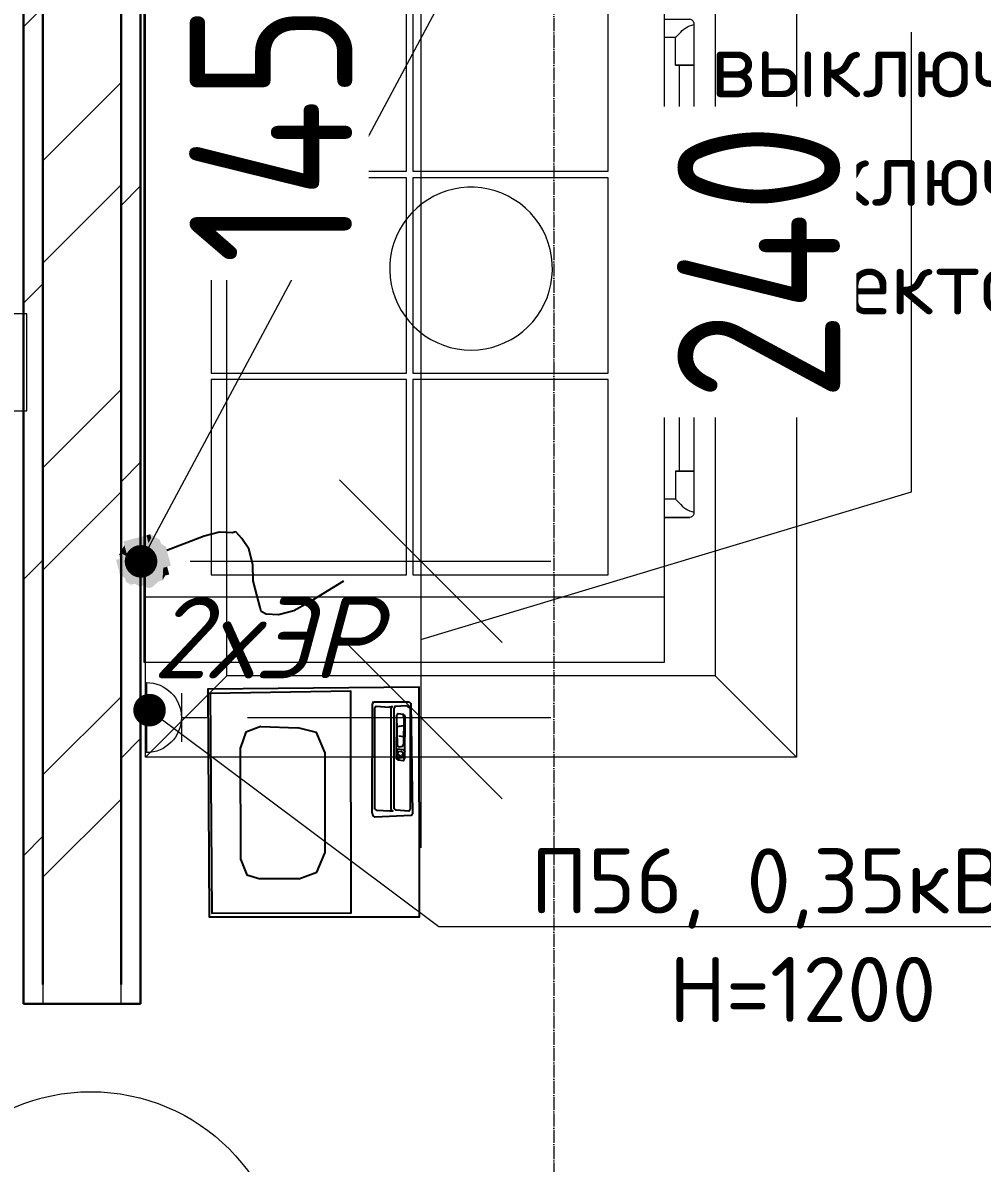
# Model space of a CAD drawing. Header units: millimetres. Extents: x -215207 to 92095, y -30385 to 123050.
# Drawn here: x -21608 to -20135, y 32076 to 33827 of the extents above; entities that cross this region are included whole.
import ezdxf
from ezdxf import colors
from ezdxf.entities.mleader import LeaderData, LeaderLine
from ezdxf.enums import TextEntityAlignment as Align
from ezdxf.math import Vec2, Vec3

# ---------------------------------------------------------------- set-up
doc = ezdxf.new("R2010")
doc.units = ezdxf.units.MM
doc.linetypes.add('ADSK_Линия сетки', pattern=[25, 20, -2.5, 0, -2.5])
doc.linetypes.add('SPLOSHNAY', pattern=[20, 10, 10])
for name, color, linetype, lineweight in [('TX RO', 30, 'Continuous', 9), ('Атрибут', 250, 'Continuous', 5), ('ДОНМ_ТХ_(ОВ)', 190, 'Continuous', 20), ('Марки помещений', 7, 'Continuous', 20), ('Оборудование пищеблок', 7, 'Continuous', 9), ('Оборудование стерилизационной_цокольный этаж', 250, 'Continuous', 0), ('Оси', 7, 'Continuous', 9), ('Стены разрез', 7, 'Continuous', 30), ('Стены штриховка', 7, 'Continuous', 9)]:
    doc.layers.add(name, color=color, linetype=linetype, lineweight=lineweight)
doc.layers.add('ТХ Подключения', color=10, linetype='SPLOSHNAY')
doc.layers.add('ТХ_ПД_ЭО (все электрическое оборудование - кроме вытяжных зонтов)', color=20, linetype='Continuous')
doc.layers.add('ТХ Подключения ЭОМ', color=7, linetype='Continuous', lineweight=18, true_color=0x003efa)
doc.layers.add('тх размеры розетки', color=7, linetype='Continuous', true_color=0xe91640)
doc.styles.add('ISOCPEUR', font='isocpeur.ttf', dxfattribs={"width": 0.9, "height": 270})
doc.styles.add('TX Text.Base', font='calibril.ttf', dxfattribs={"height": 250})
doc.styles.add('ГОСТ 2.304', font='CS_Gost2304.shx')
doc.styles.add('Номер', font='times.ttf', dxfattribs={"height": 150})
doc.styles.add('Розетки', font='isocpeui.ttf', dxfattribs={"height": 125})
doc.dimstyles.new('СПДС', dxfattribs={"dimscale": 100, "dimtxt": 2.5, "dimasz": 2.5, "dimexe": 2, "dimexo": 0.625, "dimgap": 1, "dimtad": 1, "dimdec": 0, "dimtxsty": 'ГОСТ 2.304', "dimblk": 'OBLIQUE', "dimblk1": 'OBLIQUE', "dimblk2": 'OBLIQUE', "dimcen": 2.5, "dimdle": 2, "dimadec": 0, "dimazin": 2, "dimtfac": 0.75, "dimtdec": 4, "dimtmove": 1, "dimatfit": 3, "dimfxl": 0, "dimtolj": 1, "dimarcsym": 0})
pattern_1 = [(45, (-45356.5, 7949.98), (-212.132, 212.132), [])]

# ---------------------------------------------------------------- blocks, each defined once
blk = doc.blocks.new('ЭР1')
at = {"color": 0}
for p, q in [((468830.6, 51503), (468830.6, 51395.4)), ((468776.8, 51486.8), (468776.8, 51449.2)), ((468776.8, 51449.2), (468737.7, 51449.2)), ((468776.8, 51449.2), (468776.8, 51411.7))]:
    blk.add_line(p, q, dxfattribs=at)
blk.add_arc((468830.6, 51449.2), 53.8, 90, 270, dxfattribs=at)
at = {"layer": 'TX RO', "ltscale": 100, "style": 'Номер', "flags": 8}
blk.add_attdef('RO_RAM_001', (466396.1, 51417.4), '', height=420, rotation=180, dxfattribs=at)
blk = doc.blocks.new('el-kab-sv-tx')
at = {"color": 0}
blk.add_lwpolyline([(0.762, 1.99), (0.889, 1.567), (0.931, 1.397), (0.931, 1.228), (0.889, 1.101), (0.847, 1.058), (0.804, 1.058), (0.677, 1.058), (0.508, 1.058), (0.339, 1.101), (0.169, 1.101), (0.042, 1.058), (-0.042, 1.016), (-0.042, 0.974), (-0.085, 0.847), (-0.085, 0.677), (-0.042, 0.254)], dxfattribs=at)
at = {"color": 0, "transparency": 33554559}
for points in [[(-0.085, 0.254), (0.127, 0.212), (-0.127, 0.212)], [(-0.042, 0.254), (0.085, 0.254), (-0.085, 0.254)], [(0.127, 0.254), (0.127, 0.254), (-0.085, 0.254)], [(0.127, 0.254), (-0.085, 0.254), (0.085, 0.254)], [(0.127, 0.254), (-0.085, 0.254), (0.127, 0.212)], [(0, 0.254), (0.042, 0.254), (-0.042, 0.254)], [(-0.042, 0.254), (0.042, 0.254), (0.042, 0.254)], [(0.042, 0.254), (-0.042, 0.254), (0.085, 0.254)], [(-0.212, 0.169), (0.085, 0.127), (-0.254, 0.127)], [(-0.254, 0.127), (-0.212, 0.127), (-0.212, 0.127)], [(-0.212, 0.127), (-0.254, 0.127), (-0.169, 0.085)], [(-0.254, 0.127), (-0.169, 0.085), (-0.254, 0.085)], [(0.085, 0.127), (-0.254, 0.127), (0.042, 0)], [(-0.254, 0.127), (0.042, 0), (-0.042, 0)], [(-0.169, 0.212), (0.127, 0.169), (-0.212, 0.169)], [(0.127, 0.169), (-0.212, 0.169), (0.085, 0.127)], [(-0.127, 0.212), (0.127, 0.212), (-0.169, 0.212)], [(0.127, 0.212), (-0.169, 0.212), (0.127, 0.169)], [(0.169, 0.212), (0.169, 0.212), (-0.127, 0.212)], [(0.169, 0.212), (-0.127, 0.212), (0.127, 0.212)], [(-0.127, 0.212), (0.169, 0.212), (0.127, 0.212)], [(0.085, 0.127), (0.254, 0.085), (0.042, 0.085)], [(0.127, 0.169), (0.254, 0.127), (0.085, 0.127)], [(0.254, 0.127), (0.085, 0.127), (0.254, 0.085)], [(0.169, 0.212), (0.127, 0.212), (0.127, 0.212)], [(0.212, 0.212), (0.212, 0.212), (0.127, 0.212)], [(0.212, 0.212), (0.127, 0.212), (0.169, 0.212)], [(0.212, 0.212), (0.127, 0.212), (0.212, 0.169)], [(0.127, 0.212), (0.212, 0.169), (0.127, 0.169)], [(0.212, 0.169), (0.127, 0.169), (0.254, 0.127)], [(-0.169, 0.085), (-0.254, 0.085), (-0.085, 0.042)], [(-0.254, 0.085), (-0.085, 0.042), (-0.254, 0.042)], [(-0.085, 0.042), (-0.254, 0.042), (-0.042, 0)], [(-0.254, 0.042), (-0.042, 0), (-0.254, 0)], [(-0.254, 0), (0, 0), (0, 0)], [(0, 0), (0, 0), (-0.254, 0)], [(0, 0), (-0.254, 0), (0, -0.042)], [(-0.254, 0), (0, -0.042), (-0.254, -0.042)], [(0.042, 0), (0.296, -0.042), (0, -0.042)], [(0.254, 0.085), (0.042, 0.085), (0.296, 0)], [(0.042, 0.085), (0.296, 0), (0.042, 0)], [(0.296, 0), (0.042, 0), (0.296, -0.042)], [(0, -0.042), (-0.254, -0.042), (-0.042, -0.085)], [(-0.254, -0.042), (-0.042, -0.085), (-0.254, -0.085)], [(-0.042, -0.085), (-0.254, -0.085), (-0.085, -0.169)], [(-0.254, -0.085), (-0.085, -0.169), (-0.254, -0.169)], [(-0.042, -0.085), (0.254, -0.127), (-0.085, -0.127)], [(0, -0.042), (0.254, -0.085), (-0.042, -0.085)], [(0.254, -0.085), (-0.042, -0.085), (0.254, -0.127)], [(0.296, -0.042), (0, -0.042), (0.254, -0.085)], [(-0.254, -0.169), (-0.085, -0.169), (-0.212, -0.169)], [(-0.085, -0.169), (-0.212, -0.169), (-0.127, -0.212)], [(-0.212, -0.169), (-0.127, -0.212), (-0.169, -0.212)], [(-0.127, -0.254), (-0.127, -0.254), (-0.169, -0.212)], [(-0.127, -0.254), (-0.169, -0.212), (-0.127, -0.212)], [(-0.085, -0.169), (0.212, -0.212), (-0.127, -0.212)], [(0.212, -0.212), (-0.127, -0.212), (0.169, -0.254)], [(-0.127, -0.212), (0.169, -0.254), (-0.127, -0.254)], [(0.254, -0.127), (-0.085, -0.127), (0.212, -0.169)], [(-0.085, -0.127), (0.212, -0.169), (-0.085, -0.169)], [(0.212, -0.169), (-0.085, -0.169), (0.212, -0.212)], [(-0.127, -0.254), (0.169, -0.254), (0.169, -0.254)], [(0.169, -0.254), (0.169, -0.254), (-0.127, -0.254)], [(0.169, -0.254), (-0.127, -0.254), (0.127, -0.254)], [(-0.127, -0.254), (0.127, -0.254), (-0.085, -0.254)], [(0.127, -0.254), (-0.085, -0.254), (0.085, -0.296)], [(-0.085, -0.254), (0.085, -0.296), (-0.085, -0.296)], [(0.085, -0.296), (-0.085, -0.296), (0.042, -0.296)], [(-0.085, -0.296), (0.042, -0.296), (-0.042, -0.296)], [(0.042, -0.296), (-0.042, -0.296), (0, -0.296)], [(-0.042, -0.296), (0.042, -0.296), (0.042, -0.296)], [(0.042, -0.296), (0.042, -0.296), (-0.042, -0.296)]]:
    blk.add_solid(points, dxfattribs=at)
blk = doc.blocks.new('автомат Э')
at = {"ltscale": 10}
h = blk.add_hatch(color=1, dxfattribs=at)
h.dxf.hatch_style = 1
h.paths.add_polyline_path([(5927.4, -9966.8), (6075.9, -9966.8), (6075.9, -10023.9), (5927.4, -10023.9)])
blk.add_lwpolyline([(5927.4, -9909.8), (6075.9, -9909.8), (6075.9, -10023.9), (5927.4, -10023.9)], close=True)
blk.add_lwpolyline([(5927.4, -9966.8), (6075.9, -9966.8), (6075.9, -10023.9), (5927.4, -10023.9)], close=True, dxfattribs=at)
blk = doc.blocks.new('Плита 6 конфорок')
at = {"layer": 'Оборудование пищеблок', "color": 217, "true_color": 0x93278f}
for points in [[(165891.2, -324681.5, 0.332973), (165886.3, -324688.4)], [(165914.4, -324710), (165908.8, -324703.9, -0.180162), (165894.4, -324681.5)], [(166260.8, -324710), (166266.5, -324703.9, 0.180162), (166280.8, -324681.5)], [(166284.1, -324681.5, -0.332973), (166288.9, -324688.4)], [(166439.7, -324681.5, 0.332973), (166434.8, -324688.4)], [(166462.9, -324710), (166457.3, -324703.9, -0.180162), (166443, -324681.5)], [(166623.1, -324710), (166628.8, -324703.9, 0.180162), (166643.1, -324681.5)], [(166646.4, -324681.5, -0.332973), (166651.2, -324688.4)]]:
    blk.add_lwpolyline(points, format="xyb", dxfattribs=at)
for points in [[(165886.3, -324687.9), (165886.3, -324726.5)], [(165886.3, -324726.5), (165886.3, -324687.9)], [(166284.1, -324681.5), (165891.2, -324681.5)], [(165957.1, -324710), (165957.1, -324681.5), (165957.1, -324710), (165914.4, -324710), (165908.8, -324703.9), (165914.4, -324710), (165914.4, -324726.5)], [(166218.2, -324710), (166218.2, -324681.5), (166218.2, -324710), (166260.8, -324710), (166266.5, -324703.9), (166260.8, -324710), (166260.8, -324726.5)], [(166288.9, -324726.5), (166288.9, -324687.9)], [(166434.8, -324687.9), (166434.8, -324726.5)], [(166434.8, -324687.9), (166434.8, -324726.5)], [(166434.8, -324726.5), (166434.8, -324687.9)], [(166646.4, -324681.5), (166439.7, -324681.5)], [(166505.6, -324710), (166505.6, -324681.5), (166505.6, -324710), (166462.9, -324710), (166457.3, -324703.9), (166462.9, -324710), (166462.9, -324726.5)], [(166580.5, -324710), (166580.5, -324681.5), (166580.5, -324710), (166623.1, -324710), (166628.8, -324703.9), (166623.1, -324710), (166623.1, -324726.5)], [(166651.2, -324726.5), (166651.2, -324687.9)], [(166218.2, -324703.9), (165957.1, -324703.9)], [(166580.5, -324703.9), (166505.6, -324703.9)]]:
    blk.add_lwpolyline(points, dxfattribs=at)
for points in [[(165664.1, -324726.5), (166864.1, -324726.5), (166864.1, -325526.5), (165664.1, -325526.5)], [(165764.1, -324726.5), (166764.1, -324726.5), (166764.1, -325526.5), (165764.1, -325526.5)], [(165797.9, -324813.1), (166097.9, -324813.1), (166097.9, -325113.1), (165797.9, -325113.1)], [(166107.9, -324813.1), (166407.9, -324813.1), (166407.9, -325113.1), (166107.9, -325113.1)], [(166417.9, -324813.1), (166717.9, -324813.1), (166717.9, -325113.1), (166417.9, -325113.1)], [(165797.9, -325123.1), (166097.9, -325123.1), (166097.9, -325423.1), (165797.9, -325423.1)], [(166107.9, -325123.1), (166407.9, -325123.1), (166407.9, -325423.1), (166107.9, -325423.1)], [(166417.9, -325123.1), (166717.9, -325123.1), (166717.9, -325423.1), (166417.9, -325423.1)]]:
    blk.add_lwpolyline(points, close=True, dxfattribs=at)
at = {"layer": 'Атрибут', "style": 'ISOCPEUR', "width": 0.85}
blk.add_attdef('№_ПОЗИЦИИ', text='', height=150, dxfattribs=at).set_placement((167813.3, -325228.9), align=Align.MIDDLE_CENTER)
blk = doc.blocks.new('весы настольныеМАССА-К МК-32.2-А21')
at = {"layer": 'ТХ_ПД_ЭО (все электрическое оборудование - кроме вытяжных зонтов)', "linetype": 'ByBlock', "lineweight": -2}
for points in [[(0, -323), (-352.5, -322.7), (-349.7, 2.2), (0, 0), (0, -323), (0, -323)], [(-6.3, -218.3), (-346.4, -217.8), (-342.9, -1.4), (-5.6, -3.9), (-6.3, -218.3), (-6.3, -218.3)], [(-292.5, -79.3), (-283.5, -56.2), (-259.9, -48.1)], [(-87.5, -48.7), (-259.9, -48.1)], [(-87.5, -48.7), (-64.4, -57.7), (-58.2, -78.5)], [(-292.5, -79.3), (-290.2, -136.4)], [(-58.7, -137.6), (-58.2, -78.5)], [(-253, -177.5), (-282.9, -164.8), (-290.2, -136.4)], [(-58.7, -137.6), (-68.5, -165.5), (-97.7, -177.6)], [(-253, -177.5), (-97.7, -177.6)], [(-330.3, -252.6), (-327.5, -250.7)], [(-330.3, -252.6), (-330, -306.9)], [(-159.9, -250.5), (-327.5, -250.7)], [(-323.6, -256.3), (-320.8, -254.3)], [(-323.6, -256.3), (-322.2, -276.3)], [(-165.5, -254.5), (-320.8, -254.3)], [(-165.5, -254.5), (-163.5, -257.3)], [(-162.1, -277.3), (-163.5, -257.3)], [(-159.9, -250.5), (-155.1, -251.4), (-153.1, -254.2)], [(-155.6, -310.4), (-153.1, -254.2)], [(-320.2, -279.1), (-323, -281), (-322.2, -276.3)], [(-320.2, -279.1), (-164.9, -279.2)], [(-162.1, -277.3), (-162.9, -282), (-164.9, -279.2)], [(-323.8, -285.8), (-324.4, -303)], [(-323.8, -285.8), (-321, -283.9)], [(-165.7, -284), (-321, -283.9)], [(-312.3, -290.3), (-309.5, -288.4)], [(-312.3, -290.3), (-309.5, -288.4)], [(-312.3, -290.3), (-311.2, -297.9)], [(-312.3, -290.3), (-311.2, -297.9)], [(-242.8, -287.7), (-309.5, -288.4)], [(-262.8, -289.2), (-309.5, -288.4)], [(-292.3, -288.9), (-294, -298.5)], [(-278, -291.4), (-276.8, -299)], [(-261.7, -296.7), (-264.5, -298.7)], [(-262.8, -289.2), (-260.8, -292)], [(-261.7, -296.7), (-260.8, -292)], [(-258, -290), (-255.2, -288)], [(-258, -290), (-256.9, -297.6)], [(-254.9, -300.4), (-256.9, -297.6)], [(-245.6, -289.7), (-255.2, -288)], [(-254.9, -300.4), (-244.5, -297.3)], [(-254.1, -295.6), (-253.2, -290.8), (-250.4, -288.9), (-248.4, -291.7), (-246.5, -294.5), (-247.3, -299.3), (-249.3, -296.5), (-252.1, -298.4), (-254.1, -295.6), (-254.1, -295.6)], [(-245.6, -289.7), (-242.8, -287.7), (-243.7, -292.5)], [(-244.5, -297.3), (-243.7, -292.5)], [(-244.5, -297.3), (-242.5, -300.1)], [(-242.8, -287.7), (-240.8, -290.5)], [(-239.7, -298.1), (-240.8, -290.5)], [(-165.7, -284), (-163.8, -286.8)], [(-162.3, -306.8), (-163.8, -286.8)], [(-328, -309.7), (-330, -306.9)], [(-328, -309.7), (-158.4, -312.4)], [(-320.4, -308.6), (-322.4, -305.8), (-324.4, -303)], [(-320.4, -308.6), (-165.2, -308.8)], [(-309.2, -300.7), (-311.2, -297.9)], [(-306.4, -298.8), (-311.2, -297.9)], [(-309.2, -300.7), (-242.5, -300.1)], [(-306.4, -298.8), (-264.5, -298.7)], [(-239.7, -298.1), (-242.5, -300.1)], [(-162.3, -306.8), (-165.2, -308.8)], [(-155.6, -310.4), (-158.4, -312.4)]]:
    blk.add_lwpolyline(points, dxfattribs=at)
blk = doc.blocks.new('*U335')
blk.add_lwpolyline([(125, 875), (1375, 875), (1375, 125), (125, 125)], close=True)
blk.add_lwpolyline([(875, 500), (874.5, 510.7), (873.2, 521.4), (870.9, 531.9), (867.7, 542.2), (863.6, 552.1), (858.7, 561.7), (853, 570.8), (846.5, 579.4), (839.3, 587.4), (831.5, 594.8), (823, 601.4), (814, 607.3), (804.6, 612.5), (794.7, 616.7), (784.5, 620.1), (774.1, 622.7), (763.4, 624.3), (752.7, 625), (741.9, 624.7), (731.2, 623.6), (720.7, 621.5), (710.4, 618.5), (700.3, 614.7), (690.6, 610), (681.4, 604.5), (672.7, 598.2), (664.5, 591.2), (657, 583.5), (650.2, 575.2), (644.1, 566.3), (638.7, 557), (634.3, 547.2), (630.6, 537.1), (627.9, 526.7), (626, 516.1), (625.1, 505.4), (625.1, 494.6), (626, 483.9), (627.9, 473.3), (630.6, 462.9), (634.3, 452.8), (638.7, 443), (644.1, 433.7), (650.2, 424.8), (657, 416.5), (664.5, 408.8), (672.7, 401.8), (681.4, 395.5), (690.6, 390), (700.3, 385.3), (710.4, 381.5), (720.7, 378.5), (731.2, 376.4), (741.9, 375.3), (752.7, 375), (763.4, 375.7), (774.1, 377.3), (784.5, 379.9), (794.7, 383.3), (804.6, 387.5), (814, 392.7), (823, 398.6), (831.5, 405.2), (839.3, 412.6), (846.5, 420.6), (853, 429.2), (858.7, 438.3), (863.6, 447.9), (867.7, 457.8), (870.9, 468.1), (873.2, 478.6), (874.5, 489.3), (875, 500)])
at = {"layer": 'Оборудование пищеблок', "color": 0, "linetype": 'ByBlock', "lineweight": -2}
for points in [[(0, 1000), (125, 875)], [(1375, 875), (1500, 1000)], [(0, 0), (125, 125)], [(1375, 125), (1500, 0)]]:
    blk.add_lwpolyline(points, dxfattribs=at)
blk.add_lwpolyline([(0, 1000), (1500, 1000), (1500, 0), (0, 0)], close=True, dxfattribs=at)
blk = doc.blocks.new('ADSK_Марка_Помещение_ОдноЗначение_Номер - Номер-462100-План 1 этажа смеж')
at = {"layer": 'Марки помещений'}
blk.add_circle((0, 0), 3, dxfattribs=at)
blk = doc.blocks.new('_Dot')
at = {"color": 0, "linetype": 'ByBlock', "lineweight": -2}
blk.add_line((-0.5, 0), (-1, 0), dxfattribs=at)
at = {"color": 0, "linetype": 'ByBlock', "const_width": 0.5}
blk.add_lwpolyline([(-0.25, 0, 1), (0.25, 0, 1)], format="xyb", close=True, dxfattribs=at)
blk = doc.blocks.new('_Oblique')
at = {"color": 0, "linetype": 'ByBlock', "lineweight": -2}
blk.add_line((-0.5, -0.5), (0.5, 0.5), dxfattribs=at)
blk = doc.blocks.new('*D540')
at = {"layer": 'Defpoints', "color": 0, "ltscale": 100, "transparency": 16777216}
for p in [(-21313.4, 34449.9), (-21413.6, 33000), (-20997.1, 33000)]:
    blk.add_point(p, dxfattribs=at)
at = {"layer": 'тх размеры розетки', "color": 0, "lineweight": 9, "ltscale": 100, "transparency": 16777216}
for p, q in [((-20997.1, 34649.9), (-20997.1, 32800)), ((-21250.9, 34449.9), (-20797.1, 34449.9)), ((-21351.1, 33000), (-20797.1, 33000))]:
    blk.add_line(p, q, dxfattribs=at)
at = {"layer": 'тх размеры розетки', "color": 0, "lineweight": 9, "ltscale": 100, "transparency": 16777216, "xscale": 250, "yscale": 250, "zscale": 250}
for p, rotation in [((-20997.1, 34449.9), 90), ((-20997.1, 33000), 270)]:
    blk.add_blockref('_Oblique', p, dxfattribs=dict(at, rotation=rotation))
at = {"layer": 'тх размеры розетки', "color": 0, "ltscale": 100, "transparency": 16777216, "insert": (-21227.2, 33724.9), "char_height": 250, "attachment_point": 5, "rotation": 90, "style": 'ГОСТ 2.304', "bg_fill": 3, "box_fill_scale": 1.1, "bg_fill_color": 256, "bg_fill_true_color": 13158600, "bg_fill_transparency": 0}
blk.add_mtext('\\A1;1450', dxfattribs=at)
blk = doc.blocks.new('*D602')
at = {"layer": 'Defpoints', "color": 0, "ltscale": 100, "transparency": 16777216}
for p in [(-21413.6, 33000), (-21325.7, 32759.9, 3.8), (-20997.1, 32759.9)]:
    blk.add_point(p, dxfattribs=at)
at = {"layer": 'тх размеры розетки', "color": 0, "lineweight": 9, "ltscale": 100, "transparency": 16777216}
for p, q in [((-20243, 33106.2), (-20243, 33812.4)), ((-20997.1, 33200), (-20997.1, 32559.9)), ((-20997.1, 32879.9), (-20243, 33106.2)), ((-21351.1, 33000), (-20797.1, 33000)), ((-21263.2, 32759.9), (-20797.1, 32759.9))]:
    blk.add_line(p, q, dxfattribs=at)
at = {"layer": 'тх размеры розетки', "color": 0, "lineweight": 9, "ltscale": 100, "transparency": 16777216, "xscale": 250, "yscale": 250, "zscale": 250}
for p, rotation in [((-20997.1, 33000), 90), ((-20997.1, 32759.9), 270)]:
    blk.add_blockref('_Oblique', p, dxfattribs=dict(at, rotation=rotation))
at = {"layer": 'тх размеры розетки', "color": 0, "ltscale": 100, "transparency": 16777216, "insert": (-20477.7, 33459.3), "char_height": 250, "attachment_point": 5, "rotation": 90, "style": 'ГОСТ 2.304', "bg_fill": 3, "box_fill_scale": 1.1, "bg_fill_color": 256, "bg_fill_true_color": 13158600, "bg_fill_transparency": 0}
blk.add_mtext('\\A1;240', dxfattribs=at)

msp = doc.modelspace()

# ---------------------------------------------------------------- hatches: boundary and pattern name
at = {"layer": 'Стены разрез', "lineweight": 9}
h = msp.add_hatch(dxfattribs=at)
h.set_pattern_fill('FP_1', color=256, style=0, pattern_type=2)
h.set_pattern_definition([(45, (-45356.5, 7949.98), (-235.7317, 235.7317), []), (45, (-45199.35, 7949.98), (-235.7317, 235.7317), [])])
h.paths.add_polyline_path([(-21457.5, 32320.2), (-21457.5, 34710.2), (-21577.5, 34710.2), (-21577.5, 32320.2)])
h = msp.add_hatch(dxfattribs=at)
h.set_pattern_fill('FP_13', color=256, style=0, pattern_type=2)
h.set_pattern_definition(pattern_1)
h.paths.add_polyline_path([(-21457.5, 32350.2), (-21427.5, 32350.2), (-21427.5, 34710.2), (-21457.5, 34710.2), (-21457.5, 34173.5)])
h = msp.add_hatch(dxfattribs=at)
h.set_pattern_fill('FP_13', color=256, style=0, pattern_type=2)
h.set_pattern_definition(pattern_1)
h.paths.add_polyline_path([(-21577.5, 32320.2), (-21577.5, 34680.2), (-21607.5, 34680.2), (-21607.5, 32320.2)])

# ---------------------------------------------------------------- linework, layer by layer
at = {"layer": 'Оси', "linetype": 'ADSK_Линия сетки'}
msp.add_line((-20792.5, 41539.2), (-20792.5, 17344.4), dxfattribs=at)
at = {"layer": 'Стены разрез'}
for p, q in [((-21577.5, 34710.2), (-21577.5, 32350.2)), ((-21457.5, 32350.2), (-21457.5, 34710.2)), ((-21607.5, 34680.2), (-21607.5, 32320.2)), ((-21427.5, 32320.2), (-21427.5, 34680.2)), ((-21607.5, 32320.2), (-21427.5, 32320.2))]:
    msp.add_line(p, q, dxfattribs=at)
at = {"layer": 'Стены штриховка'}
for p, q in [((-21577.5, 32350.2), (-21577.5, 32320.2)), ((-21457.5, 32320.2), (-21457.5, 32350.2))]:
    msp.add_line(p, q, dxfattribs=at)

# ---------------------------------------------------------------- block references
at = {"layer": 'ДОНМ_ТХ_(ОВ)', "rotation": 269.9999999999999}
msp.add_blockref('*U335', (-21419.8, 34199.1), dxfattribs=at)
at = {"layer": 'Марки помещений', "xscale": 99.99999999999993, "yscale": 99.99999999999993, "zscale": 99.99999999999993}
msp.add_blockref('ADSK_Марка_Помещение_ОдноЗначение_Номер - Номер-462100-План 1 этажа смеж', (-21503.8, 31885.4), dxfattribs=at)
at = {"layer": 'Оборудование пищеблок', "color": 217, "true_color": 0x93278f, "xscale": -1, "rotation": 270}
msp.add_blockref('Плита 6 конфорок', (304104, -132819.1), dxfattribs=at)
at = {"layer": 'Оборудование стерилизационной_цокольный этаж', "xscale": -1, "rotation": 270}
msp.add_blockref('автомат Э', (-11692.4, 27303.6), dxfattribs=at)
at = {"layer": 'ТХ Подключения', "lineweight": 5, "xscale": 144, "yscale": 144, "zscale": 144, "rotation": 285}
msp.add_blockref('el-kab-sv-tx', (-21420.9, 33001.2), dxfattribs=at)
at = {"layer": 'ТХ Подключения ЭОМ', "lineweight": 50}
ref = msp.add_blockref('ЭР1', (447412, -18689.3, 3.8), dxfattribs=dict(at, xscale=-1))
ref.add_attrib('RO_RAM_001', '2хЭР', (-21409.7, 32820), dxfattribs={"layer": 'ТХ Подключения', "ltscale": 100, "height": 125, "style": 'Розетки'})
at = {"layer": 'ТХ_ПД_ЭО (все электрическое оборудование - кроме вытяжных зонтов)', "xscale": -1, "rotation": 90}
msp.add_blockref('весы настольныеМАССА-К МК-32.2-А21', (-21322.1, 32453.8), dxfattribs=at)

# ---------------------------------------------------------------- leaders
at = {"layer": 'ТХ Подключения ЭОМ'}
ml = msp.add_multileader_mtext('Standard', dxfattribs=at)
ml.set_content('\\A1;{\\fISOCPEUR|b0|i0|c204|p34;П62, 3ф, 400В, 22,5кВт \\PH=10\\fISOCPEUR|b0|i0|c0|p34;0\\fISOCPEUR|b0|i0|c204|p34;; \\fISOCPEUR|b0|i0|c0|p34;l=\\fISOCPEUR|b0|i0|c204|p34;20\\fISOCPEUR|b0|i0|c0|p34;00\\P\\fISOCPEUR|b0|i0|c204|p34;Кабель подвести от автоматического выключателя.^JВыключатель определить проектом}', color=256, style='TX Text.Base')
ml.set_leader_properties(lineweight=9)
ml.set_arrow_properties(name='DOT')
ml.build(insert=Vec2(0, 0))
ml.multileader.update_dxf_attribs({"text_left_attachment_type": 6, "text_right_attachment_type": 6, "dogleg_length": 50, "arrow_head_size": 50})
ctx = ml.context
ctx.base_point, ctx.char_height, ctx.arrow_head_size, ctx.landing_gap_size, ctx.plane_origin = Vec3(-20692.4, 34349.1, 3.8), 100, 50, 140, Vec3(-41166.3, 32442.5, 3.8)
ctx.left_attachment, ctx.right_attachment = 6, 6
notes = []
notes.append((ctx, [(1, (1, 1, 0), (-20704, 34349.1, 3.8), (1, 0), 11.6, [(1, [(-21426.8, 32999.7, 3.8)], 0, [])])]))
ctx.mtext.insert, ctx.mtext.width, ctx.mtext.flow_direction = Vec3(-20552.4, 34479.1, 3.8), 1752.794, 5
ml = msp.add_multileader_mtext('Standard', dxfattribs=at)
ml.set_content('\\A1;{\\fISOCPEUR|b0|i0|c204|p34;П56, 0,35кВт; \\PH=1200}', color=256, style='TX Text.Base')
ml.set_leader_properties(lineweight=9)
ml.set_arrow_properties(name='DOT')
ml.build(insert=Vec2(0, 0))
ml.multileader.update_dxf_attribs({"text_left_attachment_type": 6, "text_right_attachment_type": 6, "dogleg_length": 50, "arrow_head_size": 50})
ctx = ml.context
ctx.base_point, ctx.char_height, ctx.arrow_head_size, ctx.landing_gap_size, ctx.plane_origin = Vec3(-20957.6, 32439.1, 3.8), 100, 50, 140, Vec3(-45746.4, 32670.2, 3.8)
ctx.left_attachment, ctx.right_attachment, ctx.text_align_type = 6, 6, 1
notes.append((ctx, [(1, (1, 1, 0), (-20969.2, 32439.1, 3.8), (1, 0), 11.6, [(1, [(-21413.7, 32771.3, 3.8)], 0, [])])]))
ctx.mtext.insert, ctx.mtext.width, ctx.mtext.alignment, ctx.mtext.flow_direction = Vec3(-20410.1, 32559.1, 3.8), 1422.198, 2, 5
for ctx, leaders in notes:
    for number, flags, end, landing, length, lines in leaders:
        leader = LeaderData()
        leader.index, (leader.has_last_leader_line, leader.has_dogleg_vector, leader.attachment_direction) = number, flags
        leader.last_leader_point, leader.dogleg_vector, leader.dogleg_length = Vec3(end), Vec3(landing), length
        for number, points, colour, breaks in lines:
            line = LeaderLine()
            line.index, line.vertices, line.color, line.breaks = number, Vec3.list(points), colors.encode_raw_color(colour), breaks
            leader.lines.append(line)
        ctx.leaders.append(leader)

# ---------------------------------------------------------------- next in the draw order: dimensions: what is measured, and where the dimension line sits
at = {"layer": 'тх размеры розетки', "ltscale": 100}
dim = msp.add_linear_dim(base=(-20997.1, 33000), p1=(-21313.4, 34449.9), p2=(-21413.6, 33000), angle=90, dimstyle='СПДС', override={"dimtfill": 1, "dimlwd": 9, "dimlwe": 9}, dxfattribs=at)
dim.commit()
dim.dimension.update_dxf_attribs({"geometry": '*D540', "text_midpoint": (-21227.2, 33724.9)})

# ---------------------------------------------------------------- next in the draw order: dimensions: what is measured, and where the dimension line sits
dim = msp.add_linear_dim(base=(-20997.1, 32759.9), p1=(-21413.6, 33000), p2=(-21325.7, 32759.9, 3.8), angle=90, dimstyle='СПДС', override={"dimtfill": 1, "dimlwd": 9, "dimlwe": 9}, dxfattribs=at)
dim.commit()
dim.dimension.update_dxf_attribs({"geometry": '*D602', "text_midpoint": (-20477.7, 33206.2)})

doc.saveas('drawing.dxf')
